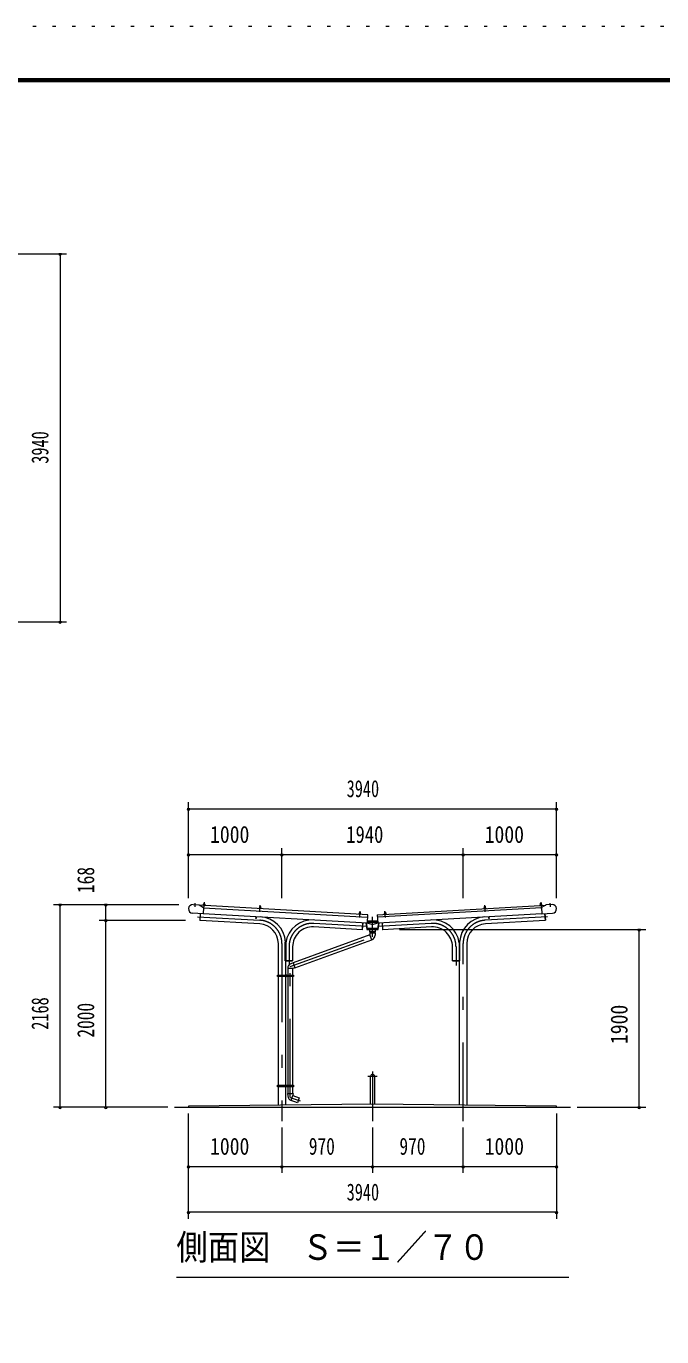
# Model space of a CAD drawing. Units: millimetres, scale not verified. Extents: x -30415 to 30412, y -14700 to 14700.
# Drawn here: x 1991 to 8796, y 668 to 14700 of the extents above; entities that cross this region are included whole.
import ezdxf
from ezdxf.enums import TextEntityAlignment as Align

# ---------------------------------------------------------------- set-up
doc = ezdxf.new("R2010")
doc.units = ezdxf.units.MM
doc.header["$LTSCALE"] = 70
doc.linetypes.add('USER3', pattern=[24, 12, -5, 2, -5])
doc.linetypes.add('USER4', pattern=[3, 0.5, -2.5])
for name, color, linetype, lineweight in [('0-2_1-0BOLD', 7, 'Continuous', 18), ('0-3_1-2CENTER', 3, 'USER3', 18), ('0-5_1-5DIM', 3, 'Continuous', 18), ('0-C_F-F', 5, 'Continuous', 18), ('0-D_F-E_J_ADD', 5, 'USER4', 18)]:
    doc.layers.add(name, color=color, linetype=linetype, lineweight=lineweight)
doc.styles.add('ＭＳ ゴシック', font='')
doc.styles.get('ＭＳ ゴシック').set_extended_font_data('MS Gothic')

msp = doc.modelspace()

# ---------------------------------------------------------------- linework, layer by layer
at = {"layer": '0-2_1-0BOLD'}
for p, q in [((3886.15, 5198.02), (3771.84, 5204.61)), ((3853.01, 5199.93), (3848.9, 5128.85)), ((3889.78, 5260.92), (5646.88, 5159.6)), ((3893.89, 5301.67), (3893.59, 5296.56)), ((3894.27, 5310.6), (3901.01, 5310.22)), ((3900.08, 5296.19), (3900.37, 5301.3)), ((4484.32, 5257.43), (4506.78, 5256.13)), ((4492.6, 5262.02), (4492.89, 5267.14)), ((4500.01, 5275.68), (4493.28, 5276.07)), ((4499.37, 5266.76), (4499.08, 5261.65)), ((5552.52, 5195.83), (5552.34, 5192.6)), ((5560.8, 5200.43), (5561.1, 5205.54)), ((5568.22, 5214.09), (5561.48, 5214.47)), ((5567.58, 5205.16), (5567.29, 5200.05)), ((5749.45, 5187.05), (7555.49, 5291.2)), ((7508.15, 5260.92), (5751.05, 5159.6)), ((5754.52, 5099.7), (7511.59, 5201.01)), ((5822.94, 5194.54), (5827.02, 5199.85)), ((5830.64, 5200.05), (5830.34, 5205.16)), ((5836.44, 5214.47), (5836.93, 5206.05)), ((5836.83, 5205.54), (5837.12, 5200.43)), ((5845.4, 5195.83), (5845.59, 5192.6)), ((6891.14, 5256.13), (6913.61, 5257.43)), ((6904.65, 5276.07), (6897.91, 5275.68)), ((6898.84, 5261.65), (6898.55, 5266.76)), ((6905.03, 5267.14), (6905.33, 5262.02)), ((7490.15, 5290.67), (7512.62, 5291.97)), ((7503.65, 5310.6), (7496.91, 5310.22)), ((7497.85, 5296.19), (7497.55, 5301.3)), ((7504.04, 5301.67), (7504.34, 5296.56)), ((7512.62, 5291.97), (7512.8, 5288.73)), ((7541.72, 5199.75), (7545.94, 5126.57)), ((7544.92, 5199.93), (7549.02, 5128.85)), ((3848.91, 5128.85), (3852.1, 5128.66)), ((5592.41, 5028.32), (5596.67, 5102.18)), ((5754.35, 5102.68), (5643.58, 5102.68)), ((5644.73, 5122.67), (5753.19, 5122.67)), ((5749.45, 5187.05), (5754.52, 5099.7)), ((5761.03, 5030.37), (5771.67, 5100.69)), ((5801.25, 5102.18), (5805.51, 5028.32)), ((7545.94, 5126.57), (6906.77, 5089.71)), ((6943.81, 5146.24), (6942.54, 5168.2)), ((7549.01, 5128.85), (7545.82, 5128.66)), ((5671.46, 4971.13), (4848.32, 4671.53)), ((4867.14, 4619.85), (5690.14, 4919.39)), ((5592.41, 5028.32), (5589.22, 5028.5)), ((5669.96, 4993.13), (5671.46, 4971.12)), ((5671.46, 5002.67), (5671.46, 4993.13)), ((5690.28, 4919.44), (5671.46, 4971.13)), ((5726.46, 4993.13), (5726.46, 5002.67)), ((5805.51, 5028.32), (5808.7, 5028.5)), ((4690.81, 4541.08), (4690.81, 4878.22)), ((6554.51, 4694.99), (6554.51, 4844.99)), ((6707.11, 4878.22), (6707.11, 3147.3)), ((4767.11, 4694.99), (4767.11, 4541.08)), ((4847.81, 4672.94), (4824.17, 4662.46)), ((6554.51, 4694.99), (6633.82, 4694.99)), ((6630.81, 3148.08), (6630.82, 4694.99)), ((4683.11, 4533.08), (4689.21, 4533.08)), ((4689.21, 4525.08), (4689.21, 4541.08)), ((4690.81, 3361.93), (4690.81, 4525.08)), ((4767.11, 4525.08), (4767.11, 3361.93)), ((4768.71, 4541.08), (4768.71, 4525.08)), ((4789.86, 4541.08), (4789.86, 4525.08)), ((4791.46, 4612.18), (4791.46, 4541.08)), ((4791.46, 4525.08), (4791.46, 3361.93)), ((4846.46, 4541.08), (4846.46, 4612.32)), ((4846.46, 3361.93), (4846.46, 4525.08)), ((4848.06, 4525.08), (4848.06, 4541.08)), ((4848.06, 4533.08), (4854.16, 4533.08)), ((5677.61, 3157.32), (5677.61, 3457.54)), ((5720.31, 3457.54), (5720.31, 3157.32)), ((4683.11, 3353.93), (4689.21, 3353.93)), ((4689.21, 3345.93), (4689.21, 3361.93)), ((4690.81, 3147.3), (4690.81, 3345.93)), ((4767.11, 3345.93), (4767.11, 3148.08)), ((4768.71, 3361.93), (4768.71, 3345.93)), ((4789.86, 3361.93), (4789.86, 3345.93)), ((4789.96, 3272.56), (4791.72, 3246.77)), ((4791.46, 3345.93), (4791.46, 3272.56)), ((4827.65, 3198.88), (4846.47, 3250.56)), ((4846.46, 3272.56), (4846.46, 3345.93)), ((4848.06, 3345.93), (4848.06, 3361.93)), ((4848.06, 3353.93), (4854.16, 3353.93)), ((3578.95, 3127.54), (7818.97, 3127.54))]:
    msp.add_line(p, q, dxfattribs=at)
for points in [[(3777.08, 5295.46), (3841.47, 5291.75), (3889.95, 5263.91), (3886.15, 5198.02)], [(3886.33, 5201.01), (5643.4, 5099.7), (5648.47, 5187.05), (3842.44, 5291.2)], [(4491.15, 5089.71), (3851.99, 5126.57), (3856.2, 5199.75)], [(3907.77, 5290.67), (3885.31, 5291.97), (3885.12, 5288.73)], [(3885.31, 5291.97), (3889.98, 5296.77), (3903.69, 5295.98), (3907.77, 5290.67), (3907.59, 5287.44)], [(3890.35, 5296.75), (3890.64, 5301.86), (3891.54, 5302.31), (3902.77, 5301.66), (3903.61, 5301.11), (3903.32, 5296)], [(3900.52, 5301.8), (3901.01, 5310.22), (3899.96, 5311.41), (3895.46, 5311.66), (3894.27, 5310.6), (3893.79, 5302.18)], [(4506.59, 5252.9), (4506.78, 5256.13), (4502.69, 5261.44), (4488.99, 5262.23), (4484.32, 5257.43), (4484.12, 5254.2)], [(4502.33, 5261.46), (4502.62, 5266.58), (4501.78, 5267.13), (4490.55, 5267.78), (4489.64, 5267.32), (4489.35, 5262.21)], [(4492.79, 5267.64), (4493.28, 5276.07), (4494.46, 5277.13), (4498.96, 5276.87), (4500.01, 5275.68), (4499.53, 5267.26)], [(5574.8, 5191.31), (5574.99, 5194.54), (5570.9, 5199.85), (5557.2, 5200.64), (5552.52, 5195.83), (5574.99, 5194.54)], [(5570.54, 5199.86), (5570.83, 5204.98), (5569.99, 5205.53), (5558.76, 5206.18), (5557.85, 5205.73), (5557.56, 5200.61)], [(5560.99, 5206.05), (5561.48, 5214.47), (5562.67, 5215.53), (5567.17, 5215.27), (5568.22, 5214.09), (5567.74, 5205.66)], [(5827.02, 5199.85), (5840.73, 5200.64), (5845.4, 5195.83), (5822.94, 5194.54), (5823.12, 5191.31)], [(5840.37, 5200.61), (5840.07, 5205.73), (5839.17, 5206.18), (5827.93, 5205.53), (5827.09, 5204.98), (5827.39, 5199.86)], [(5830.18, 5205.66), (5829.7, 5214.09), (5836.44, 5214.47), (5835.26, 5215.53), (5830.76, 5215.27), (5829.7, 5214.09)], [(6913.8, 5254.2), (6913.61, 5257.43), (6908.94, 5262.23), (6895.23, 5261.44), (6891.14, 5256.13), (6891.33, 5252.9)], [(6908.57, 5262.21), (6908.28, 5267.32), (6907.38, 5267.78), (6896.14, 5267.13), (6895.3, 5266.58), (6895.6, 5261.46)], [(6898.39, 5267.26), (6897.91, 5275.68), (6898.96, 5276.87), (6903.46, 5277.13), (6904.65, 5276.07), (6905.14, 5267.64)], [(7512.62, 5291.97), (7507.94, 5296.77), (7494.24, 5295.98), (7490.15, 5290.67), (7490.34, 5287.44)], [(7507.58, 5296.75), (7507.29, 5301.86), (7506.38, 5302.31), (7495.15, 5301.66), (7494.31, 5301.11), (7494.61, 5296)], [(7497.4, 5301.8), (7496.91, 5310.22), (7497.97, 5311.41), (7502.46, 5311.66), (7503.65, 5310.6), (7504.13, 5302.18)], [(7620.84, 5295.46), (7556.45, 5291.75), (7507.98, 5263.91), (7511.77, 5198.02), (7626.09, 5204.61)], [(4455.39, 5168.2), (4454.11, 5146.24), (4450.92, 5146.43), (4452.19, 5168.39)], [(5593.46, 5102.18), (5589.1, 5026.41), (5067.46, 5056.49)], [(5626.25, 5100.69), (5636.9, 5030.37), (5761.03, 5030.37)], [(5763.92, 5100.25), (5754.5, 5037.97), (5643.43, 5037.97), (5634.01, 5100.24)], [(5643.32, 5099.71), (5698.97, 5082.67), (5754.61, 5099.71)], [(6330.47, 5056.49), (5808.83, 5026.41), (5804.46, 5102.18)], [(6945.74, 5168.39), (6947, 5146.43), (6943.81, 5146.24)], [(5728.96, 5029.67), (5728.96, 5002.67), (5668.96, 5002.67), (5668.96, 5029.67)], [(5669.96, 4993.13), (5727.97, 4993.13), (5726.2, 4967.33)], [(4764.11, 4694.99), (4764.11, 4894.99), (4770.12, 4894.99), (4770.12, 4694.99)], [(4843.41, 4844.99), (4843.41, 4694.99), (4764.11, 4694.99)], [(6633.82, 4694.99), (6633.82, 4894.99), (6627.81, 4894.99), (6627.81, 4694.99)], [(4769.26, 4694.99), (4769.26, 4691.79), (4841.26, 4691.79), (4841.26, 4694.99)], [(4847.81, 4672.94), (4867.65, 4618.43), (4846.46, 4612.32), (4791.46, 4612.32)], [(6628.66, 4694.99), (6628.66, 4691.79), (6556.66, 4691.79), (6556.66, 4694.99)], [(4789.96, 3272.56), (4847.96, 3272.56), (4846.47, 3250.56), (4913.41, 3226.2), (4894.6, 3174.52), (4827.78, 3198.83)], [(5698.96, 3157.54), (3728.96, 3137.54), (3728.96, 3127.54)], [(7668.96, 3127.54), (7668.96, 3137.54), (5698.96, 3157.54)]]:
    msp.add_lwpolyline(points, dxfattribs=at)
for points in [[(4683.11, 4541.08), (4854.16, 4541.08), (4854.16, 4525.08), (4683.11, 4525.08)], [(4774.29, 4530.19), (4779.29, 4527.3), (4784.29, 4530.19), (4784.29, 4535.96), (4779.28, 4538.85), (4774.29, 4535.96)], [(4683.11, 3361.93), (4854.16, 3361.93), (4854.16, 3345.93), (4683.11, 3345.93)], [(4774.29, 3351.04), (4779.29, 3348.16), (4784.29, 3351.04), (4784.29, 3356.81), (4779.28, 3359.7), (4774.29, 3356.81)]]:
    msp.add_lwpolyline(points, close=True, dxfattribs=at)
for centre, radius in [((4779.28, 4533.08), 6.25), ((4779.28, 4533.08), 4.9), ((4779.28, 3353.93), 6.25), ((4779.28, 3353.93), 4.9)]:
    msp.add_circle(centre, radius, dxfattribs=at)
for centre, radius, start, end in [((3774.46, 5250.04), 45.5, 86.69978, 266.69978), ((3892.13, 5299.4), 2.88, 52.31572, 112.31572), ((3896.53, 5291.26), 10.75, 69.11201, 104.28793), ((3901.85, 5298.84), 2.88, 61.08423, 121.08423), ((4491.14, 5264.86), 2.88, 52.31572, 112.31572), ((4495.54, 5256.72), 10.75, 69.11201, 104.28793), ((4500.86, 5264.3), 2.88, 61.08423, 121.08423), ((5559.34, 5203.27), 2.88, 52.31572, 112.31572), ((5563.75, 5195.12), 10.75, 69.11201, 104.28793), ((5569.07, 5202.7), 2.88, 61.08423, 121.08423), ((5828.85, 5202.7), 2.88, 58.91577, 118.91577), ((5834.17, 5195.12), 10.75, 75.71207, 110.88799), ((5838.58, 5203.27), 2.88, 67.68428, 127.68428), ((6897.06, 5264.3), 2.88, 58.91577, 118.91577), ((6902.38, 5256.72), 10.75, 75.71207, 110.88799), ((6906.79, 5264.86), 2.88, 67.68428, 127.68428), ((7496.07, 5298.84), 2.88, 58.91577, 118.91577), ((7501.39, 5291.26), 10.75, 75.71207, 110.88799), ((7505.79, 5299.4), 2.88, 67.68428, 127.68428), ((7623.46, 5250.04), 45.5, 273.30022, 93.30022), ((4478.96, 4878.22), 211.85, 0, 86.7), ((4478.96, 4878.22), 288.15, 3.33707, 86.70007), ((5055.26, 4844.99), 288.15, 86.70003, 171.72519), ((5055.26, 4844.99), 211.85, 86.7, 180), ((6342.66, 4844.99), 288.15, 8.27481, 93.29997), ((6342.66, 4844.99), 211.85, 0, 93.3), ((6918.97, 4878.22), 288.15, 93.29993, 176.66293), ((6918.97, 4878.22), 211.85, 93.3, 180), ((5671.33, 4971.08), 55, 289.99945, 356.09424), ((4846.46, 4612.18), 55, 113.90576, 180), ((5698.96, 3457.54), 21.35, 0, 180), ((4846.59, 3250.52), 55, 183.90576, 250)]:
    msp.add_arc(centre, radius, start, end, dxfattribs=at)
at = {"layer": '0-3_1-2CENTER'}
for p, q in [((3797.43, 5309.92), (3795.22, 5270.98)), ((3894.31, 5252.67), (3898.35, 5322.77)), ((4493.32, 5218.13), (4497.36, 5288.23)), ((5561.53, 5156.53), (5565.57, 5226.63)), ((5836.4, 5156.53), (5832.36, 5226.63)), ((6904.61, 5218.13), (6900.57, 5288.23)), ((7499.57, 5322.77), (7503.61, 5252.67)), ((7602.7, 5270.98), (7600.5, 5309.92)), ((3824.46, 5166.37), (4493.35, 5127.8)), ((5644.41, 5061.43), (5069.65, 5094.57)), ((6328.27, 5094.57), (5753.52, 5061.43)), ((7573.46, 5166.37), (6904.57, 5127.8)), ((4728.96, 4878.22), (4728.96, 2977.54)), ((4805.26, 4844.99), (4805.26, 4641.79)), ((6592.66, 4844.99), (6592.66, 4641.79)), ((6668.96, 2977.54), (6668.96, 4878.22)), ((4791.78, 4533.08), (4766.79, 4533.08)), ((4779.28, 4520.58), (4779.28, 4545.58)), ((5698.96, 3508.89), (5698.96, 2977.54)), ((5647.61, 3457.54), (5750.31, 3457.54)), ((4766.79, 3353.93), (4791.78, 3353.93)), ((4779.28, 3366.43), (4779.28, 3341.43)), ((4818.96, 3231.31), (4922.71, 3193.55))]:
    msp.add_line(p, q, dxfattribs=at)
msp.add_lwpolyline([(4818.96, 3231.31), (4818.96, 4631.58), (5698.96, 4951.87), (5698.96, 5165.66)], dxfattribs=at)
for centre, start, end in [((4478.96, 4878.22), 0, 86.69983), ((5055.26, 4844.99), 86.70003, 180), ((6342.66, 4844.99), 0, 93.29997), ((6918.97, 4878.22), 93.30017, 180)]:
    msp.add_arc(centre, 250, start, end, dxfattribs=at)
at = {"layer": '0-5_1-5DIM'}
for p, q in [((1031.95, 12262.54), (2423.95, 12262.54)), ((2367.95, 12262.54), (2339.95, 12262.54)), ((2353.95, 12262.54), (2353.95, 8322.54)), ((1031.95, 8322.54), (2423.95, 8322.54)), ((2367.95, 8322.54), (2339.95, 8322.54)), ((3742.96, 6321.54), (3714.96, 6321.54)), ((3728.96, 5365.54), (3728.96, 6391.54)), ((3728.96, 6321.54), (7668.96, 6321.54)), ((7682.96, 6321.54), (7654.96, 6321.54)), ((7668.96, 5365.54), (7668.96, 6391.54)), ((4728.96, 5365.54), (4728.96, 5901.54)), ((6668.96, 5365.54), (6668.96, 5901.54)), ((3742.96, 5831.54), (3714.96, 5831.54)), ((3728.96, 5831.54), (4728.96, 5831.54)), ((4742.96, 5831.54), (4714.96, 5831.54)), ((4728.96, 5831.54), (6668.96, 5831.54)), ((6682.96, 5831.54), (6654.96, 5831.54)), ((6668.96, 5831.54), (7668.96, 5831.54)), ((7682.96, 5831.54), (7654.96, 5831.54)), ((2283.95, 5295.54), (3623.82, 5295.54)), ((2367.95, 5295.54), (2339.95, 5295.54)), ((2353.95, 3127.54), (2353.95, 5295.54)), ((2857.95, 5295.54), (2829.95, 5295.54)), ((2843.95, 5127.54), (2843.95, 5295.54)), ((2773.95, 5127.54), (3695.85, 5127.54)), ((2857.95, 5127.54), (2829.95, 5127.54)), ((2843.95, 3127.54), (2843.95, 5127.54)), ((5987.01, 5027.54), (8623.97, 5027.54)), ((8567.97, 5027.54), (8539.97, 5027.54)), ((8553.97, 3127.54), (8553.97, 5027.54)), ((3508.95, 3127.54), (2283.95, 3127.54)), ((2367.95, 3127.54), (2339.95, 3127.54)), ((2857.95, 3127.54), (2829.95, 3127.54)), ((7888.97, 3127.54), (8623.97, 3127.54)), ((8567.97, 3127.54), (8539.97, 3127.54)), ((3728.96, 1932.54), (3728.96, 3057.54)), ((7668.96, 3057.54), (7668.96, 1932.54)), ((4728.96, 2907.54), (4728.96, 2422.54)), ((5698.96, 2907.54), (5698.96, 2422.54)), ((6668.96, 2422.54), (6668.96, 2907.54)), ((3742.96, 2492.54), (3714.96, 2492.54)), ((3728.96, 2492.54), (4728.96, 2492.54)), ((4742.96, 2492.54), (4714.96, 2492.54)), ((4728.96, 2492.54), (5698.96, 2492.54)), ((5712.96, 2492.54), (5684.96, 2492.54)), ((5698.96, 2492.54), (6668.96, 2492.54)), ((6682.96, 2492.54), (6654.96, 2492.54)), ((6668.96, 2492.54), (7668.96, 2492.54)), ((7682.96, 2492.54), (7654.96, 2492.54)), ((3742.96, 2002.54), (3714.96, 2002.54)), ((7668.96, 2002.54), (3728.96, 2002.54)), ((7682.96, 2002.54), (7654.96, 2002.54)), ((7798.96, 1302.54), (3598.96, 1302.54))]:
    msp.add_line(p, q, dxfattribs=at)
for centre in [(2353.95, 12262.54), (2353.95, 8322.54), (3728.96, 6321.54), (7668.96, 6321.54), (3728.96, 5831.54), (4728.96, 5831.54), (6668.96, 5831.54), (7668.96, 5831.54), (2353.95, 5295.54), (2843.95, 5295.54), (2843.95, 5127.54), (8553.97, 5027.54), (2353.95, 3127.54), (2843.95, 3127.54), (8553.97, 3127.54), (3728.96, 2492.54), (4728.96, 2492.54), (5698.96, 2492.54), (6668.96, 2492.54), (7668.96, 2492.54), (3728.96, 2002.54), (7668.96, 2002.54)]:
    msp.add_arc(centre, 14, 180, 0, dxfattribs=at)
at = {"layer": '0-C_F-F'}
for points in [[(29712.5, -14000), (-10467.5, -14000), (-10467.5, 14140), (29712.5, 14140)], [(29709, -13996.5), (-10464, -13996.5), (-10464, 14136.5), (29709, 14136.5)], [(29705.5, -13993), (29705.5, 14133), (-10460.5, 14133), (-10460.5, -13993)], [(29702, -13989.5), (29702, 14129.5), (-10457, 14129.5), (-10457, -13989.5)], [(29698.5, -13986), (29698.5, 14126), (-10453.5, 14126), (-10453.5, -13986)], [(29695, -13982.5), (-10450, -13982.5), (-10450, 14122.5), (29695, 14122.5)], [(29691.5, -13979), (29691.5, 14119), (-10446.5, 14119), (-10446.5, -13979)], [(29688, -13975.5), (29688, 14115.5), (-10443, 14115.5), (-10443, -13975.5)], [(29684.5, -13972), (29684.5, 14112), (-10439.5, 14112), (-10439.5, -13972)], [(29681, -13968.5), (29681, 14108.5), (-10436, 14108.5), (-10436, -13968.5)], [(29677.5, -13965), (29677.5, 14105), (-10432.5, 14105), (-10432.5, -13965)]]:
    msp.add_lwpolyline(points, close=True, dxfattribs=at)
at = {"layer": '0-D_F-E_J_ADD'}
msp.add_lwpolyline([(30412.5, -14700), (-11167.5, -14700), (-11167.5, 14700), (30412.5, 14700)], close=True, dxfattribs=at)

# ---------------------------------------------------------------- texts
at = {"layer": '0-5_1-5DIM', "color": 7, "style": 'ＭＳ ゴシック'}
for s, width, p in [('3940', 0.7, (2283.95, 10016.03)), ('168', 0.75, (2773.95, 5419.29)), ('2168', 0.7, (2283.95, 3956.1)), ('2000', 0.75, (2773.95, 3871.29)), ('1900', 0.85, (8483.97, 3801.96))]:
    msp.add_text(s, height=182.3, rotation=90, dxfattribs=dict(at, width=width)).set_placement(p, align=Align.BOTTOM_LEFT)
for s, height, width, p in [('3940', 182.3, 0.7, (5422.45, 6391.54)), ('1000', 182.3, 0.85, (3959.04, 5901.54)), ('1940', 182.3, 0.8, (5417.91, 5901.54)), ('1000', 182.3, 0.85, (6899.04, 5901.54)), ('1000', 182.3, 0.85, (3959.04, 2562.54)), ('970', 182.3, 0.75, (5016.81, 2562.54)), ('970', 182.3, 0.75, (5986.81, 2562.54)), ('1000', 182.3, 0.85, (6899.04, 2562.54)), ('3940', 182.3, 0.7, (5422.45, 2072.54)), ('側面図\u3000Ｓ＝１／７０', 273.5, 0.9, (3598.96, 1409.85))]:
    msp.add_text(s, height=height, dxfattribs=dict(at, width=width)).set_placement(p, align=Align.BOTTOM_LEFT)

doc.saveas('drawing.dxf')
